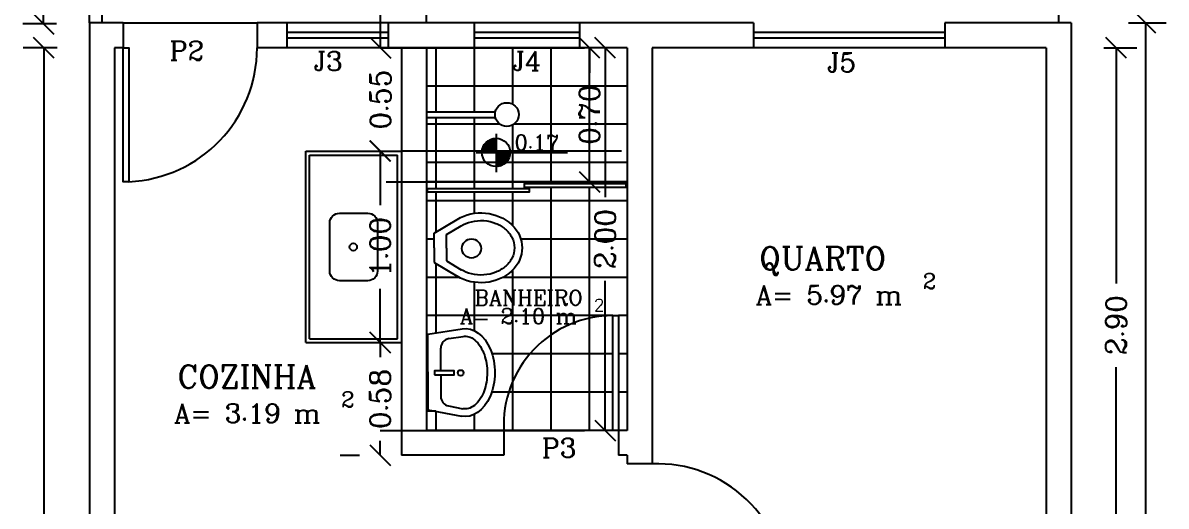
# Model space of a CAD drawing. Extents: x -79 to 141, y 7 to 81.
# Drawn here: x -75.36 to -69.38, y 74.46 to 76.99 of the extents above; entities that cross this region are included whole.
import ezdxf

# ---------------------------------------------------------------- set-up
doc = ezdxf.new("R2010")
doc.units = 0
doc.header["$LTSCALE"] = 10
doc.linetypes.add('DASHED2', pattern=[0.375, 0.25, -0.125])
doc.layers.get('0').update_dxf_attribs({"linetype": 'CONTINUOUS'})
doc.layers.get('DEFPOINTS').update_dxf_attribs({"linetype": 'CONTINUOUS'})
for name, color, linetype in [('COTAS', 244, 'CONTINUOUS'), ('EQUIPAMENTOS', 1, 'CONTINUOUS'), ('JANELA', 5, 'CONTINUOUS'), ('PAREDE', 7, 'CONTINUOUS'), ('PAREDES', 7, 'CONTINUOUS'), ('PISO', 30, 'CONTINUOUS'), ('PORTA', 1, 'CONTINUOUS'), ('TELHADO', 30, 'CONTINUOUS'), ('TEXTO', 1, 'CONTINUOUS')]:
    doc.layers.add(name, color=color, linetype=linetype)
doc.styles.add('ROMANC', font='ROMANC.SHX')
doc.styles.get("Standard").update_dxf_attribs({"font": 'ROMANC.SHX'})
doc.dimstyles.get("Standard").update_dxf_attribs({"dimscale": 0.6, "dimtxt": 0.18, "dimasz": 0.18, "dimexe": 0.18, "dimexo": 0.25, "dimgap": 0.09, "dimtad": 0, "dimzin": 0, "dimtxsty": 'STANDARD', "dimblk1": 'OBLIQUE', "dimblk2": 'OBLIQUE', "dimsah": 1, "dimcen": 0.09, "dimclrd": 30, "dimclre": 30, "dimazin": 3, "dimtfac": 1, "dimtdec": 4, "dimtofl": 0, "dimtmove": 0, "dimatfit": 3, "dimtolj": 1, "dimtzin": 0})

# ---------------------------------------------------------------- blocks, each defined once
blk = doc.blocks.new('_OBLIQUE')
at = {"color": 0, "linetype": 'BYBLOCK'}
blk.add_line((-0.5, -0.5), (0.5, 0.5), dxfattribs=at)
blk = doc.blocks.new('*D188')
at = {"color": 30, "linetype": 'BYBLOCK', "ltscale": 0.05}
for p, q in [((-56.0233, 36.3825), (-55.9222, 36.3825)), ((-55.8142, 36.3825), (-55.8142, 36.3067)), ((-55.8142, 35.7938), (-55.8142, 35.8696)), ((-56.0233, 35.7938), (-55.9222, 35.7938))]:
    blk.add_line(p, q, dxfattribs=at)
at = {"layer": 'DEFPOINTS', "color": 0, "linetype": 'BYBLOCK', "ltscale": 0.05}
for p in [(-55.7233, 36.3825), (-55.8142, 35.7938), (-55.7233, 35.7938)]:
    blk.add_point(p, dxfattribs=at)
at = {"color": 30, "linetype": 'BYBLOCK', "ltscale": 0.05, "xscale": 0.108, "yscale": 0.108, "zscale": 0.108}
for p, rotation in [((-55.8142, 36.3825), 90), ((-55.8142, 35.7938), 270)]:
    blk.add_blockref('_OBLIQUE', p, dxfattribs=dict(at, rotation=rotation))
at = {"color": 0, "linetype": 'BYBLOCK', "ltscale": 0.05, "insert": (-55.8142, 36.0881), "char_height": 0.108, "attachment_point": 5, "rotation": 90}
blk.add_mtext('\\A1;{0.58}', dxfattribs=at)
blk = doc.blocks.new('*D174')
at = {"color": 30, "linetype": 'BYBLOCK', "ltscale": 0.05}
for p, q in [((-51.9033, 38.0538), (-51.707, 38.0538)), ((-51.815, 38.0538), (-51.815, 35.2723)), ((-51.815, 32.0538), (-51.815, 34.8352)), ((-51.9033, 32.0538), (-51.707, 32.0538))]:
    blk.add_line(p, q, dxfattribs=at)
at = {"layer": 'DEFPOINTS', "color": 0, "linetype": 'BYBLOCK', "ltscale": 0.05}
for p in [(-52.2033, 38.0538), (-52.2033, 32.0538), (-51.815, 32.0538)]:
    blk.add_point(p, dxfattribs=at)
at = {"color": 30, "linetype": 'BYBLOCK', "ltscale": 0.05, "xscale": 0.108, "yscale": 0.108, "zscale": 0.108}
for p, rotation in [((-51.815, 38.0538), 90), ((-51.815, 32.0538), 270)]:
    blk.add_blockref('_OBLIQUE', p, dxfattribs=dict(at, rotation=rotation))
at = {"color": 0, "linetype": 'BYBLOCK', "ltscale": 0.05, "insert": (-51.815, 35.0538), "char_height": 0.108, "attachment_point": 5, "rotation": 90}
blk.add_mtext('\\A1;6.00', dxfattribs=at)
blk = doc.blocks.new('*D173')
at = {"color": 30, "linetype": 'BYBLOCK', "ltscale": 0.05}
for p, q in [((-57.5033, 37.9238), (-57.68, 37.9238)), ((-57.572, 37.9238), (-57.572, 35.2775)), ((-57.572, 32.1838), (-57.572, 34.83)), ((-57.5033, 32.1838), (-57.68, 32.1838))]:
    blk.add_line(p, q, dxfattribs=at)
at = {"layer": 'DEFPOINTS', "color": 0, "linetype": 'BYBLOCK', "ltscale": 0.05}
for p in [(-57.2033, 37.9238), (-57.572, 32.1838), (-57.2033, 32.1838)]:
    blk.add_point(p, dxfattribs=at)
at = {"color": 30, "linetype": 'BYBLOCK', "ltscale": 0.05, "xscale": 0.108, "yscale": 0.108, "zscale": 0.108}
for p, rotation in [((-57.572, 37.9238), 90), ((-57.572, 32.1838), 270)]:
    blk.add_blockref('_OBLIQUE', p, dxfattribs=dict(at, rotation=rotation))
at = {"color": 0, "linetype": 'BYBLOCK', "ltscale": 0.05, "insert": (-57.572, 35.0538), "char_height": 0.108, "attachment_point": 5, "rotation": 90}
blk.add_mtext('\\A1;5.74', dxfattribs=at)
blk = doc.blocks.new('*D172')
at = {"color": 30, "linetype": 'BYBLOCK', "ltscale": 0.05}
for p, q in [((-52.0333, 37.9238), (-51.8599, 37.9238)), ((-51.9679, 37.9238), (-51.9679, 36.6923)), ((-51.9679, 35.0238), (-51.9679, 36.2552)), ((-52.0333, 35.0238), (-51.8599, 35.0238))]:
    blk.add_line(p, q, dxfattribs=at)
at = {"layer": 'DEFPOINTS', "color": 0, "linetype": 'BYBLOCK', "ltscale": 0.05}
for p in [(-52.3333, 37.9238), (-52.3333, 35.0238), (-51.9679, 35.0238)]:
    blk.add_point(p, dxfattribs=at)
at = {"color": 30, "linetype": 'BYBLOCK', "ltscale": 0.05, "xscale": 0.108, "yscale": 0.108, "zscale": 0.108}
for p, rotation in [((-51.9679, 37.9238), 90), ((-51.9679, 35.0238), 270)]:
    blk.add_blockref('_OBLIQUE', p, dxfattribs=dict(at, rotation=rotation))
at = {"color": 0, "linetype": 'BYBLOCK', "ltscale": 0.05, "insert": (-51.9679, 36.4738), "char_height": 0.108, "attachment_point": 5, "rotation": 90}
blk.add_mtext('\\A1;2.90', dxfattribs=at)
blk = doc.blocks.new('*D192')
at = {"color": 30, "linetype": 'BYBLOCK', "ltscale": 0.05}
for p, q in [((-55.8133, 37.9238), (-55.8133, 38.1398)), ((-54.5542, 37.9238), (-55.7053, 37.9238)), ((-55.8133, 37.3825), (-55.8133, 37.3825)), ((-54.5542, 37.3825), (-55.7053, 37.3825))]:
    blk.add_line(p, q, dxfattribs=at)
at = {"layer": 'DEFPOINTS', "color": 0, "linetype": 'BYBLOCK', "ltscale": 0.05}
for p in [(-55.8142, 37.9238), (-55.8133, 37.9238), (-55.8142, 37.3825)]:
    blk.add_point(p, dxfattribs=at)
at = {"color": 30, "linetype": 'BYBLOCK', "ltscale": 0.05, "xscale": 0.108, "yscale": 0.108, "zscale": 0.108}
for p, rotation in [((-55.8133, 37.9238), 270), ((-55.8133, 37.3825), 90)]:
    blk.add_blockref('_OBLIQUE', p, dxfattribs=dict(at, rotation=rotation))
at = {"color": 0, "linetype": 'BYBLOCK', "ltscale": 0.05, "insert": (-55.8133, 37.6531), "char_height": 0.108, "attachment_point": 5, "rotation": 90}
blk.add_mtext('\\A1;{0.55}', dxfattribs=at)
blk = doc.blocks.new('*D191')
at = {"color": 30, "linetype": 'BYBLOCK', "ltscale": 0.05}
for p, q in [((-55.7833, 37.9238), (-54.8284, 37.9238)), ((-54.7204, 37.9238), (-54.7204, 37.7923)), ((-54.7204, 37.2238), (-54.7204, 37.3552)), ((-55.7833, 37.2238), (-54.8284, 37.2238))]:
    blk.add_line(p, q, dxfattribs=at)
at = {"layer": 'DEFPOINTS', "color": 0, "linetype": 'BYBLOCK', "ltscale": 0.05}
for p in [(-54.7204, 37.9238), (-54.5233, 37.9238), (-54.5233, 37.2238)]:
    blk.add_point(p, dxfattribs=at)
at = {"color": 30, "linetype": 'BYBLOCK', "ltscale": 0.05, "xscale": 0.108, "yscale": 0.108, "zscale": 0.108}
for p, rotation in [((-54.7204, 37.9238), 90), ((-54.7204, 37.2238), 270)]:
    blk.add_blockref('_OBLIQUE', p, dxfattribs=dict(at, rotation=rotation))
at = {"color": 0, "linetype": 'BYBLOCK', "ltscale": 0.05, "insert": (-54.7204, 37.5738), "char_height": 0.108, "attachment_point": 5, "rotation": 90}
blk.add_mtext('\\A1;0.70', dxfattribs=at)
blk = doc.blocks.new('*D190')
at = {"color": 30, "linetype": 'BYBLOCK', "ltscale": 0.05}
for p, q in [((-55.814, 37.9238), (-54.746, 37.9238)), ((-54.638, 37.9238), (-54.638, 37.1423)), ((-54.638, 35.9238), (-54.638, 36.7052)), ((-55.814, 35.9238), (-54.746, 35.9238))]:
    blk.add_line(p, q, dxfattribs=at)
at = {"layer": 'DEFPOINTS', "color": 0, "linetype": 'BYBLOCK', "ltscale": 0.05}
for p in [(-54.638, 37.9238), (-54.554, 37.9238), (-54.554, 35.9238)]:
    blk.add_point(p, dxfattribs=at)
at = {"color": 30, "linetype": 'BYBLOCK', "ltscale": 0.05, "xscale": 0.108, "yscale": 0.108, "zscale": 0.108}
for p, rotation in [((-54.638, 37.9238), 90), ((-54.638, 35.9238), 270)]:
    blk.add_blockref('_OBLIQUE', p, dxfattribs=dict(at, rotation=rotation))
at = {"color": 0, "linetype": 'BYBLOCK', "ltscale": 0.05, "insert": (-54.638, 36.9238), "char_height": 0.108, "attachment_point": 5, "rotation": 90}
blk.add_mtext('\\A1;2.00', dxfattribs=at)
blk = doc.blocks.new('*X56')
at = {"color": 0, "linetype": 'CONTINUOUS', "ltscale": 0.05}
for p, q in [((-55.4467, 9.8829), (-55.373, 9.9566)), ((-55.4466, 9.8865), (-55.3767, 9.9564)), ((-55.4463, 9.8904), (-55.3805, 9.9561)), ((-55.4458, 9.8944), (-55.3846, 9.9556)), ((-55.4449, 9.8988), (-55.389, 9.9547)), ((-55.444, 9.8821), (-55.372, 9.9541)), ((-55.4437, 9.9036), (-55.3938, 9.9535)), ((-55.4418, 9.909), (-55.3991, 9.9517)), ((-55.4404, 9.8821), (-55.372, 9.9505)), ((-55.4391, 9.9152), (-55.4054, 9.9489)), ((-55.4369, 9.8821), (-55.372, 9.947)), ((-55.4343, 9.9236), (-55.4138, 9.9441)), ((-55.4333, 9.8821), (-55.372, 9.9435)), ((-55.4298, 9.8821), (-55.372, 9.9399)), ((-55.4263, 9.8821), (-55.372, 9.9364)), ((-55.4227, 9.8821), (-55.372, 9.9328)), ((-55.4192, 9.8821), (-55.372, 9.9293)), ((-55.4157, 9.8821), (-55.372, 9.9258)), ((-55.4121, 9.8821), (-55.372, 9.9222)), ((-55.4086, 9.8821), (-55.372, 9.9187)), ((-55.4051, 9.8821), (-55.372, 9.9152)), ((-55.4015, 9.8821), (-55.372, 9.9116)), ((-55.398, 9.8821), (-55.372, 9.9081)), ((-55.3945, 9.8821), (-55.372, 9.9046)), ((-55.3909, 9.8821), (-55.372, 9.901)), ((-55.3874, 9.8821), (-55.372, 9.8975)), ((-55.3838, 9.8821), (-55.372, 9.894)), ((-55.3803, 9.8821), (-55.372, 9.8904)), ((-55.3768, 9.8821), (-55.372, 9.8869)), ((-55.3732, 9.8821), (-55.372, 9.8834)), ((-55.372, 9.8798), (-55.3697, 9.8821)), ((-55.372, 9.8763), (-55.3662, 9.8821)), ((-55.372, 9.8727), (-55.3626, 9.8821)), ((-55.372, 9.8692), (-55.3591, 9.8821)), ((-55.372, 9.8657), (-55.3556, 9.8821)), ((-55.372, 9.8621), (-55.352, 9.8821)), ((-55.372, 9.8586), (-55.3485, 9.8821)), ((-55.372, 9.8551), (-55.345, 9.8821)), ((-55.372, 9.8515), (-55.3414, 9.8821)), ((-55.372, 9.848), (-55.3379, 9.8821)), ((-55.372, 9.8445), (-55.3344, 9.8821)), ((-55.372, 9.8409), (-55.3308, 9.8821)), ((-55.372, 9.8374), (-55.3273, 9.8821)), ((-55.372, 9.8339), (-55.3237, 9.8821)), ((-55.372, 9.8303), (-55.3202, 9.8821)), ((-55.372, 9.8268), (-55.3167, 9.8821)), ((-55.372, 9.8232), (-55.3131, 9.8821)), ((-55.372, 9.8197), (-55.3096, 9.8821)), ((-55.372, 9.8162), (-55.3061, 9.8821)), ((-55.372, 9.8126), (-55.3025, 9.8821)), ((-55.372, 9.8091), (-55.299, 9.8821)), ((-55.369, 9.8086), (-55.2988, 9.8788)), ((-55.3651, 9.8089), (-55.2991, 9.875)), ((-55.3611, 9.8094), (-55.2996, 9.8709)), ((-55.3567, 9.8102), (-55.3004, 9.8665)), ((-55.352, 9.8115), (-55.3016, 9.8618)), ((-55.3467, 9.8132), (-55.3034, 9.8565)), ((-55.3405, 9.8159), (-55.3061, 9.8503)), ((-55.3324, 9.8205), (-55.3106, 9.8422))]:
    blk.add_line(p, q, dxfattribs=at)
blk = doc.blocks.new('*D187')
at = {"color": 30, "linetype": 'BYBLOCK', "ltscale": 0.05}
for p, q in [((-56.0033, 37.3825), (-55.9222, 37.3825)), ((-55.8142, 37.3825), (-55.8142, 37.1011)), ((-55.8142, 36.3825), (-55.8142, 36.6639)), ((-56.0033, 36.3825), (-55.9222, 36.3825))]:
    blk.add_line(p, q, dxfattribs=at)
at = {"layer": 'DEFPOINTS', "color": 0, "linetype": 'BYBLOCK', "ltscale": 0.05}
for p in [(-55.7033, 37.3825), (-55.8142, 36.3825), (-55.7033, 36.3825)]:
    blk.add_point(p, dxfattribs=at)
at = {"color": 30, "linetype": 'BYBLOCK', "ltscale": 0.05, "xscale": 0.108, "yscale": 0.108, "zscale": 0.108}
for p, rotation in [((-55.8142, 37.3825), 90), ((-55.8142, 36.3825), 270)]:
    blk.add_blockref('_OBLIQUE', p, dxfattribs=dict(at, rotation=rotation))
at = {"color": 0, "linetype": 'BYBLOCK', "ltscale": 0.05, "insert": (-55.8142, 36.8825), "char_height": 0.108, "attachment_point": 5, "rotation": 90}
blk.add_mtext('\\A1;1.00', dxfattribs=at)
blk = doc.blocks.new('*D189')
at = {"color": 30, "linetype": 'BYBLOCK', "ltscale": 0.05}
for p, q in [((-57.506, 38.748), (-57.6821, 38.748)), ((-57.5741, 38.748), (-57.5741, 38.6166)), ((-57.5741, 38.048), (-57.5741, 38.1794)), ((-57.506, 38.048), (-57.6821, 38.048))]:
    blk.add_line(p, q, dxfattribs=at)
at = {"layer": 'DEFPOINTS', "color": 0, "linetype": 'BYBLOCK', "ltscale": 0.05}
for p in [(-57.5741, 38.748), (-57.206, 38.748), (-57.206, 38.048)]:
    blk.add_point(p, dxfattribs=at)
at = {"color": 30, "linetype": 'BYBLOCK', "ltscale": 0.05, "xscale": 0.108, "yscale": 0.108, "zscale": 0.108}
for p, rotation in [((-57.5741, 38.748), 90), ((-57.5741, 38.048), 270)]:
    blk.add_blockref('_OBLIQUE', p, dxfattribs=dict(at, rotation=rotation))
at = {"color": 0, "linetype": 'BYBLOCK', "ltscale": 0.05, "insert": (-57.5741, 38.398), "char_height": 0.108, "attachment_point": 5, "rotation": 90}
blk.add_mtext('\\A1;0.70', dxfattribs=at)

msp = doc.modelspace()

# ---------------------------------------------------------------- linework, layer by layer
at = {"layer": 'COTAS', "color": 244, "linetype": 'CONTINUOUS', "ltscale": 0.05}
for p, q in [((-72.88393, 76.40831), (-72.88393, 76.20813)), ((-72.98908, 76.31032), (-72.51107, 76.31032))]:
    msp.add_line(p, q, dxfattribs=at)
msp.add_circle((-72.88463, 76.31074), 0.07403, dxfattribs=at)
at = {"layer": 'DEFPOINTS', "color": 0, "linetype": 'BYBLOCK', "ltscale": 0.05}
for p in [(-75.00896, 76.98797), (-74.87896, 76.85797)]:
    msp.add_point(p, dxfattribs=at)
at = {"layer": 'EQUIPAMENTOS', "color": 244, "linetype": 'CONTINUOUS', "ltscale": 0.3}
for p, q in [((-73.24896, 76.52366), (-72.88565, 76.52366)), ((-73.24896, 76.49366), (-72.88565, 76.49366)), ((-73.87896, 76.31671), (-73.37896, 76.31671)), ((-73.87896, 75.31671), (-73.87896, 76.31671)), ((-73.85896, 76.29671), (-73.39896, 76.29671)), ((-73.85896, 75.33671), (-73.85896, 76.29671)), ((-73.39896, 75.33671), (-73.39896, 76.29671)), ((-73.20848, 75.88834), (-73.08814, 75.96103)), ((-73.20848, 75.81234), (-73.20848, 75.88834)), ((-73.14292, 75.88121), (-73.06746, 75.9268)), ((-73.14292, 75.81063), (-73.14292, 75.88121)), ((-73.20848, 75.81234), (-73.20848, 75.73634)), ((-73.14292, 75.81063), (-73.14292, 75.74347)), ((-73.20848, 75.73634), (-73.08814, 75.66365)), ((-73.14292, 75.74347), (-73.06746, 75.69789)), ((-73.24099, 75.3611), (-73.06234, 75.3892)), ((-73.24099, 75.1636), (-73.24099, 75.3611)), ((-73.13131, 75.33786), (-73.05613, 75.34968)), ((-73.87896, 75.31671), (-73.37896, 75.31671)), ((-73.85896, 75.33671), (-73.39896, 75.33671)), ((-73.17354, 75.16886), (-73.17354, 75.28846)), ((-73.24099, 75.1636), (-73.24099, 74.9661)), ((-73.17354, 75.14792), (-73.17354, 75.03513)), ((-73.24099, 74.9661), (-73.06595, 74.93239)), ((-73.13299, 74.98604), (-73.05839, 74.97167))]:
    msp.add_line(p, q, dxfattribs=at)
msp.add_lwpolyline([(-73.75357, 75.6904), (-73.75357, 75.94303, -0.4142136), (-73.70357, 75.99303), (-73.55435, 75.99303, -0.4142136), (-73.50435, 75.94303), (-73.50435, 75.6904, -0.4142136), (-73.55435, 75.6404), (-73.70357, 75.6404, -0.4142136)], format="xyb", close=True, dxfattribs=at)
msp.add_lwpolyline([(-73.20687, 75.14792), (-73.10359, 75.14792), (-73.10359, 75.16886), (-73.20687, 75.16886)], close=True, dxfattribs=at)
for centre, radius in [((-72.82802, 76.50886), 0.06192), ((-73.63076, 75.81658), 0.01926), ((-73.01329, 75.80898), 0.05), ((-73.06961, 75.15839), 0.01491)]:
    msp.add_circle(centre, radius, dxfattribs=at)
for centre, start, end in [((-73.12354, 75.28846), 98.938415, 180), ((-73.12354, 75.03513), 180, 259.099726)]:
    msp.add_arc(centre, 0.05, start, end, dxfattribs=at)
at = {"layer": 'EQUIPAMENTOS', "color": 244, "linetype": 'CONTINUOUS', "ltscale": 0.3, "extrusion": (0, 0, -1)}
for centre, major_axis, ratio, start_param, end_param in [((-72.96348, 75.81234), (0.215, 0), 0.8488372, -2.1892808, 2.1892808), ((-73.046, 75.16048), (0, -0.23), 0.673913, 3.035992, 6.4122425)]:
    msp.add_ellipse(centre, major_axis=major_axis, ratio=ratio, start_param=start_param, end_param=end_param, dxfattribs=at)
at = {"layer": 'EQUIPAMENTOS', "color": 244, "linetype": 'CONTINUOUS', "ltscale": 0.3}
for points, knots in [([(-73.06746, 75.9268), (-73.05216, 75.93604), (-73.03379, 75.9439), (-72.99306, 75.95384), (-72.97067, 75.95587), (-72.92649, 75.95277), (-72.90478, 75.94765), (-72.86653, 75.9321), (-72.84997, 75.92172), (-72.82355, 75.89907), (-72.81052, 75.88374), (-72.79313, 75.84965), (-72.78848, 75.83105), (-72.78848, 75.79363), (-72.79313, 75.77503), (-72.81052, 75.74094), (-72.82355, 75.72561), (-72.84997, 75.70296), (-72.86653, 75.69259), (-72.90478, 75.67703), (-72.92649, 75.67191), (-72.97067, 75.66881), (-72.99306, 75.67084), (-73.03379, 75.68078), (-73.05216, 75.68864), (-73.06746, 75.69789)], [-2.1892808, -2.1892808, -2.1892808, -2.1892808, -1.8244006, -1.8244006, -1.4595205, -1.4595205, -1.0946404, -1.0946404, -0.7297603, -0.7297603, -0.3648801, -0.3648801, 0, 0, 0.3648801, 0.3648801, 0.7297603, 0.7297603, 1.0946404, 1.0946404, 1.4595205, 1.4595205, 1.8244006, 1.8244006, 2.1892808, 2.1892808, 2.1892808, 2.1892808]), ([(-73.05613, 75.34968), (-73.04677, 75.35115), (-73.03721, 75.35068), (-73.01697, 75.34471), (-73.00632, 75.3391), (-72.98533, 75.32166), (-72.97507, 75.30972), (-72.95762, 75.28185), (-72.95054, 75.26585), (-72.93648, 75.22509), (-72.93082, 75.19201), (-72.9312, 75.12546), (-72.93724, 75.09253), (-72.95178, 75.05217), (-72.95897, 75.03652), (-72.97668, 75.00917), (-72.98713, 74.99744), (-73.00831, 74.98062), (-73.019, 74.97535), (-73.03933, 74.97001), (-73.04894, 74.96985), (-73.05839, 74.97167)], [3.035992, 3.035992, 3.035992, 3.035992, 3.3173462, 3.3173462, 3.5987004, 3.5987004, 3.8800546, 3.8800546, 4.1614088, 4.1614088, 4.7241173, 4.7241173, 5.2868257, 5.2868257, 5.5681799, 5.5681799, 5.8495341, 5.8495341, 6.1308883, 6.1308883, 6.4122425, 6.4122425, 6.4122425, 6.4122425])]:
    msp.add_open_spline(points, degree=3, knots=knots, dxfattribs=at)
at = {"layer": 'JANELA', "color": 244, "linetype": 'CONTINUOUS', "ltscale": 0.3}
for p, q in [((-73.44896, 76.98797), (-73.97896, 76.98797)), ((-72.44896, 76.98797), (-72.99896, 76.98797)), ((-73.44896, 76.85797), (-73.97896, 76.85797)), ((-72.44896, 76.85797), (-72.99896, 76.85797)), ((-70.53896, 76.85797), (-71.53896, 76.85797))]:
    msp.add_line(p, q, dxfattribs=at)
at = {"layer": 'JANELA', "color": 1, "linetype": 'CONTINUOUS', "ltscale": 0.3}
for p, q in [((-73.44896, 76.93797), (-73.97896, 76.93797)), ((-73.44896, 76.90797), (-73.97896, 76.90797)), ((-72.44896, 76.93797), (-72.99896, 76.93797)), ((-72.44896, 76.90797), (-72.99896, 76.90797)), ((-70.53896, 76.93797), (-71.53896, 76.93797)), ((-70.53896, 76.90797), (-71.53896, 76.90797))]:
    msp.add_line(p, q, dxfattribs=at)
at = {"layer": 'PAREDE', "color": 7, "linetype": 'CONTINUOUS', "ltscale": 0.3}
for p, q in [((-75.00896, 76.98797), (-75.00896, 70.98797)), ((-74.83396, 76.98797), (-75.00896, 76.98797)), ((-74.83396, 76.98797), (-74.83396, 76.85797)), ((-74.13396, 76.98797), (-74.13396, 76.85797)), ((-73.97896, 76.98797), (-74.13396, 76.98797)), ((-73.97896, 76.98797), (-73.97896, 76.85797)), ((-72.99896, 76.98797), (-73.44896, 76.98797)), ((-73.44896, 76.98797), (-73.44896, 76.85797)), ((-72.99896, 76.98797), (-72.99896, 76.85797)), ((-72.44896, 76.98797), (-72.44896, 76.85797)), ((-71.53896, 76.98797), (-72.44896, 76.98797)), ((-71.53896, 76.98797), (-71.53896, 76.85797)), ((-69.87896, 76.98797), (-70.53896, 76.98797)), ((-70.53896, 76.98797), (-70.53896, 76.85797)), ((-69.87896, 76.98797), (-69.87896, 70.98797)), ((-74.87896, 76.85797), (-74.87896, 71.11797)), ((-74.83396, 76.85797), (-74.87896, 76.85797)), ((-73.97896, 76.85797), (-74.13396, 76.85797)), ((-73.37896, 76.85797), (-73.37896, 74.72797)), ((-73.24896, 76.85797), (-73.24896, 74.85797)), ((-72.99896, 76.85797), (-73.24896, 76.85797)), ((-72.19896, 76.85797), (-72.44896, 76.85797)), ((-72.19896, 76.85797), (-72.19896, 74.85797)), ((-72.06896, 76.85797), (-72.06896, 74.68297)), ((-71.53896, 76.85797), (-72.06896, 76.85797)), ((-70.00896, 76.85797), (-70.53896, 76.85797)), ((-70.00896, 76.85797), (-70.00896, 73.95797)), ((-72.84396, 74.85797), (-73.24896, 74.85797)), ((-72.84396, 74.85797), (-72.84396, 74.72797)), ((-72.19896, 74.85797), (-72.24396, 74.85797)), ((-72.24396, 74.85797), (-72.24396, 74.72797)), ((-72.84396, 74.72797), (-73.37896, 74.72797)), ((-72.19896, 74.72797), (-72.24396, 74.72797)), ((-72.19896, 74.72797), (-72.19896, 74.68297)), ((-72.06896, 74.68297), (-72.19896, 74.68297))]:
    msp.add_line(p, q, dxfattribs=at)
at = {"layer": 'PAREDE', "color": 7, "ltscale": 0.3}
msp.add_line((-73.44896, 76.85797), (-73.37896, 76.85797), dxfattribs=at)
at = {"layer": 'PAREDES', "color": 7, "linetype": 'CONTINUOUS', "ltscale": 0.3}
msp.add_line((-73.37896, 76.85797), (-73.44896, 76.85797), dxfattribs=at)
at = {"layer": 'PISO', "color": 1, "linetype": 'CONTINUOUS', "ltscale": 0.05}
for p, q in [((-75.00896, 76.98797), (-75.00896, 77.68797)), ((-74.83396, 76.98797), (-74.13396, 76.98797))]:
    msp.add_line(p, q, dxfattribs=at)
at = {"layer": 'PISO', "color": 1, "linetype": 'CONTINUOUS', "ltscale": 0.3}
msp.add_line((-73.24896, 76.98797), (-73.24896, 77.68797), dxfattribs=at)
at = {"layer": 'PISO', "color": 30, "linetype": 'CONTINUOUS', "ltscale": 0.3}
for p, q in [((-73.19896, 76.85797), (-73.19896, 76.52366)), ((-72.99896, 76.85797), (-72.99896, 76.52366)), ((-72.79896, 76.85797), (-72.79896, 76.56353)), ((-72.59896, 76.85797), (-72.59896, 76.14833)), ((-72.39896, 76.85797), (-72.39896, 76.14833)), ((-72.19896, 76.65797), (-73.24896, 76.65797)), ((-73.19896, 76.49366), (-73.19896, 76.12238)), ((-72.99896, 76.49366), (-72.99896, 76.12238)), ((-72.86573, 76.45797), (-73.24896, 76.45797)), ((-72.79896, 76.45418), (-72.79896, 76.12238)), ((-72.19896, 76.45797), (-72.79032, 76.45797)), ((-72.19896, 76.25797), (-73.24896, 76.25797)), ((-72.19896, 76.15797), (-73.24896, 76.15797)), ((-72.59896, 76.12833), (-72.59896, 74.85797)), ((-72.39896, 76.12833), (-72.39896, 74.85797)), ((-73.19896, 76.10238), (-73.19896, 75.89409)), ((-72.99896, 76.10238), (-72.99896, 75.99234)), ((-72.79896, 76.10238), (-72.79896, 75.92983)), ((-72.19896, 76.05797), (-73.24896, 76.05797)), ((-73.20848, 75.85797), (-73.24896, 75.85797)), ((-72.19896, 75.85797), (-72.75531, 75.85797)), ((-73.19896, 75.73059), (-73.19896, 75.36771)), ((-73.07817, 75.65797), (-73.24896, 75.65797)), ((-72.19896, 75.65797), (-72.8488, 75.65797)), ((-72.79896, 75.69486), (-72.79896, 74.85797)), ((-72.99896, 75.63234), (-72.99896, 75.37963)), ((-72.27396, 75.45797), (-73.24896, 75.45797)), ((-72.19896, 75.45797), (-72.24396, 75.45797)), ((-73.24099, 75.35797), (-73.24896, 75.35797)), ((-72.27396, 75.25797), (-72.90562, 75.25797)), ((-72.19896, 75.25797), (-72.24396, 75.25797)), ((-73.24099, 75.15797), (-73.24896, 75.15797)), ((-72.27396, 75.05797), (-72.90725, 75.05797)), ((-72.19896, 75.05797), (-72.24396, 75.05797)), ((-73.1988, 74.95797), (-73.24896, 74.95797)), ((-73.19896, 74.958), (-73.19896, 74.85797)), ((-72.99896, 74.94133), (-72.99896, 74.85797)), ((-72.27396, 74.85797), (-72.84396, 74.85797))]:
    msp.add_line(p, q, dxfattribs=at)
at = {"layer": 'PORTA', "color": 1, "linetype": 'CONTINUOUS', "ltscale": 0.3}
for points in [[(-74.83396, 76.85797), (-74.80396, 76.85797), (-74.80396, 76.15797), (-74.83396, 76.15797)], [(-72.24396, 74.85797), (-72.27396, 74.85797), (-72.27396, 75.45797), (-72.24396, 75.45797)]]:
    msp.add_lwpolyline(points, close=True, dxfattribs=at)
at = {"layer": 'PORTA', "linetype": 'CONTINUOUS', "ltscale": 0.05}
for points in [[(-72.73683, 76.12833), (-72.73683, 76.14833), (-72.20683, 76.14833), (-72.20683, 76.12833)], [(-73.24254, 76.10238), (-73.24254, 76.12238), (-72.71254, 76.12238), (-72.71254, 76.10238)]]:
    msp.add_lwpolyline(points, close=True, dxfattribs=at)
at = {"layer": 'PORTA', "color": 30, "linetype": 'CONTINUOUS', "ltscale": 0.3}
for centre, radius, start, end in [((-74.83463, 76.85797), 0.70067, 272.508903, 360), ((-72.27396, 74.88722), 0.57075, 90, 182.937601), ((-72.0396, 74.01297), 0.67064, 0, 92.508903)]:
    msp.add_arc(centre, radius, start, end, dxfattribs=at)
at = {"layer": 'TELHADO', "color": 30, "linetype": 'CONTINUOUS', "ltscale": 0.05}
msp.add_line((-74.94396, 76.98797), (-74.94396, 77.38797), dxfattribs=at)
at = {"layer": 'TELHADO', "color": 30, "linetype": 'DASHED2', "ltscale": 0.05}
msp.add_line((-69.94396, 76.98797), (-69.94396, 77.38797), dxfattribs=at)

# ---------------------------------------------------------------- block references
at = {"layer": 'COTAS', "color": 244, "linetype": 'CONTINUOUS', "ltscale": 0.05}
msp.add_blockref('*X56', (-17.51193, 66.42822), dxfattribs=at)

# ---------------------------------------------------------------- texts
at = {"layer": 'TEXTO', "color": 1, "ltscale": 0.3, "style": 'ROMANC'}
for s, height, p in [('P2', 0.1, (-74.5912, 76.79315)), ('J3', 0.1, (-73.8373, 76.73857)), ('J4', 0.1, (-72.79826, 76.73857)), ('J5', 0.1, (-71.15372, 76.73111)), ('QUARTO', 0.12, (-71.50956, 75.69759)), ('2', 0.08, (-70.65333, 75.59815)), ('A= 5.97 m', 0.1, (-71.52827, 75.51621)), ('COZINHA', 0.12, (-74.54954, 75.07915)), ('2', 0.08, (-73.69331, 74.97971)), ('A= 3.19 m', 0.1, (-74.56825, 74.89777)), ('P3', 0.1, (-72.64604, 74.71736))]:
    msp.add_text(s, height=height, rotation=360, dxfattribs=at).set_placement(p)
at = {"layer": 'TEXTO', "color": 244, "ltscale": 0.3, "style": 'ROMANC'}
for s, height, p in [('0.17', 0.08, (-72.78754, 76.3232)), ('BANHEIRO', 0.08, (-72.99729, 75.51165)), ('2', 0.064, (-72.37385, 75.48043)), ('A= 2.10 m', 0.08, (-73.07381, 75.41488))]:
    msp.add_text(s, height=height, rotation=360, dxfattribs=at).set_placement(p)

# ---------------------------------------------------------------- dimensions: what is measured, and where the dimension line sits
at = {"layer": 'COTAS', "color": 244, "linetype": 'CONTINUOUS', "ltscale": 0.05}
for base, p1, p2, picture, middle in [((-75.24978, 77.68219), (-74.88164, 76.98219), (-74.88164, 77.68219), '*D189', (-75.24978, 77.33219)), ((-73.48986, 75.31671), (-73.37896, 76.31671), (-73.37896, 75.31671), '*D187', (-73.48986, 75.81671))]:
    dim = msp.add_linear_dim(base=base, p1=p1, p2=p2, angle=90, dimstyle='STANDARD', override={"dimexo": 0.5}, dxfattribs=at)
    dim.commit()
    dim.dimension.update_dxf_attribs({"geometry": picture, "text_midpoint": middle, "insert": (-17.67566, 38.93421)})
at = {"layer": 'COTAS', "linetype": 'CONTINUOUS', "ltscale": 0.05}
dim = msp.add_linear_dim(base=(-73.48895, 76.85797), p1=(-73.48986, 76.31671), p2=(-73.48986, 76.85797), angle=90, text='{0.55}', dimstyle='STANDARD', override={"dimexo": 2.1}, dxfattribs=at)
dim.commit()
dim.dimension.update_dxf_attribs({"geometry": '*D192', "text_midpoint": (-73.48895, 76.58734), "insert": (-17.67566, 38.93421)})
for base, p1, p2, picture, middle in [((-72.31363, 76.85797), (-72.2297, 74.85797), (-72.2297, 76.85797), '*D190', (-72.31363, 75.85797)), ((-72.39611, 76.85797), (-72.19896, 76.15797), (-72.19896, 76.85797), '*D191', (-72.39611, 76.50797))]:
    dim = msp.add_linear_dim(base=base, p1=p1, p2=p2, angle=90, dimstyle='STANDARD', override={"dimexo": 2.1}, dxfattribs=at)
    dim.commit()
    dim.dimension.update_dxf_attribs({"geometry": picture, "text_midpoint": middle, "insert": (-17.67566, 38.93421)})
at = {"layer": 'COTAS', "color": 244, "linetype": 'CONTINUOUS', "ltscale": 0.05}
dim = msp.add_linear_dim(base=(-73.48986, 74.72797), p1=(-73.39896, 75.31671), p2=(-73.39896, 74.72797), angle=90, text='{0.58}', dimstyle='STANDARD', override={"dimexo": 0.5}, dxfattribs=at)
dim.commit()
dim.dimension.update_dxf_attribs({"geometry": '*D188', "text_midpoint": (-73.48986, 75.02234), "insert": (-17.67566, 38.93421)})
at = {"layer": 'JANELA', "color": 244, "linetype": 'CONTINUOUS', "ltscale": 0.3}
for base, p1, p2, picture, middle in [((-69.49066, 70.98797), (-69.87896, 76.98797), (-69.87896, 70.98797), '*D174', (-69.49066, 73.98797)), ((-69.64354, 73.95797), (-70.00896, 76.85797), (-70.00896, 73.95797), '*D172', (-69.64354, 75.40797))]:
    dim = msp.add_linear_dim(base=base, p1=p1, p2=p2, angle=270, dimstyle='STANDARD', override={"dimexo": 0.5}, dxfattribs=at)
    dim.commit()
    dim.dimension.update_dxf_attribs({"geometry": picture, "text_midpoint": middle, "insert": (-17.67566, 38.93421)})
at = {"layer": 'PAREDE', "color": 244, "linetype": 'CONTINUOUS', "ltscale": 0.3}
dim = msp.add_linear_dim(base=(-75.24765, 71.11797), p1=(-74.87896, 76.85797), p2=(-74.87896, 71.11797), angle=270, dimstyle='STANDARD', override={"dimexo": 0.5}, dxfattribs=at)
dim.commit()
dim.dimension.update_dxf_attribs({"geometry": '*D173', "text_midpoint": (-75.24765, 73.98797), "insert": (-17.67566, 38.93421)})

doc.saveas('drawing.dxf')
